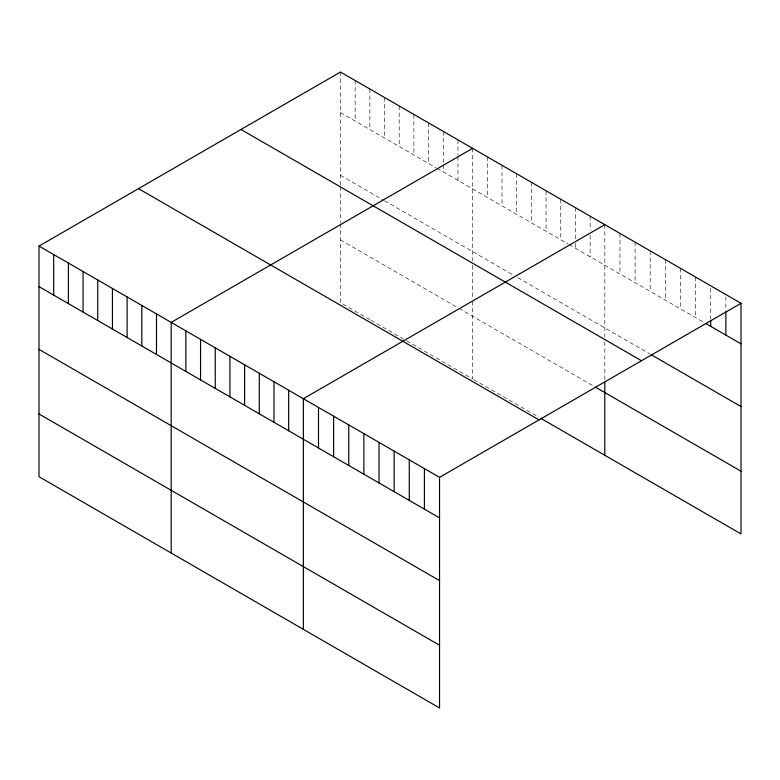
<?xml version="1.0" encoding="UTF-8"?>
<svg xmlns="http://www.w3.org/2000/svg" width="780" height="780" viewBox="0 0 780 780"><rect width="100%" height="100%" fill="white"/><g stroke="black" fill="none" stroke-linecap="round" stroke-linejoin="round"><path stroke-width="0.58" stroke-dasharray="3.9 2.92" d="M340.46 72.043L340.46 185.698M340.46 112.583L435.923 167.7M436.966 168.304L568.103 244.013M569.146 244.618L704.681 322.871M340.46 175.305L383.468 200.138M384.52 200.743L513.552 275.243M517.745 277.67L650.208 354.139M340.46 239.938L457.948 307.769M459.001 308.373L593.278 385.905M369.827 319.625L340.46 302.66L340.46 223.782M370.88 320.229L405.493 340.216M406.546 340.821L472.631 378.973L472.631 301.246M473.684 379.577L538.726 417.134M725.868 296.946L725.868 310.06M710.736 288.21L710.736 319.205M695.604 277.085L695.604 317.626M680.472 268.349L680.472 308.89M665.34 259.613L665.34 300.154M650.208 250.877L650.208 291.418M635.076 242.141L635.076 282.682M619.944 233.405L619.944 273.946M604.812 224.669L604.812 337.165M604.812 341.786L604.812 379.87M590.129 216.187L590.129 230.5M590.129 235.268L590.129 256.727M575.445 207.704L575.445 238.709M575.445 243.477L575.445 248.255M560.752 199.232L560.752 239.772M546.068 190.749L546.068 231.29M531.385 182.267L531.385 222.817M516.692 173.794L516.692 214.334M502.008 165.311L502.008 205.852M487.325 156.829L487.325 197.379M472.631 148.356L472.631 260.851M472.631 265.473L472.631 298.935M457.948 139.874L457.948 155.376M457.948 156.566L457.948 180.414M443.264 131.391L443.264 163.595M443.264 164.785L443.264 171.941M428.571 122.918L428.571 163.459M413.887 114.436L413.887 154.976M399.204 105.953L399.204 146.503M384.52 97.481L384.52 138.021M369.827 88.998L369.827 129.538M355.144 80.516L355.144 121.066M340.46 186.849L340.46 222.622"/><path stroke-width="1.17" d="M39 246.08L439.54 477.34L439.54 707.957L39 476.707L39 246.08L340.46 72.043L741 303.293L741 533.92L540.823 418.343M472.631 148.356L171.181 322.394L171.181 553.02M604.812 224.669L303.361 398.707L303.361 629.333M439.54 477.34L741 303.293M705.695 323.447L741 343.834M651.222 354.724L741 406.565M240.971 129.48L641.521 360.731M595.374 387.114L741 471.188M138.479 188.653L539.029 419.903M39 286.63L439.54 517.881M39 349.352L439.54 580.603M39 413.985L439.54 645.236M725.868 311.249L725.868 335.098M710.736 320.404L710.736 326.362M604.812 382.18L604.812 455.286M424.408 468.604L424.408 509.145M409.285 459.869L409.285 500.409M394.154 451.132L394.154 491.673M379.022 442.397L379.022 482.937M363.889 433.66L363.889 474.201M348.757 424.924L348.757 465.465M333.625 416.188L333.625 456.729M318.494 407.443L318.494 447.993M288.668 390.234L288.668 430.774M273.985 381.752L273.985 422.292M259.301 373.269L259.301 413.819M244.608 364.796L244.608 405.337M229.924 356.314L229.924 396.854M215.241 347.831L215.241 388.381M200.557 339.358L200.557 379.899M185.864 330.876L185.864 371.416M156.497 313.921L156.497 354.461M141.804 305.438L141.804 345.979M127.12 296.956L127.12 337.506M112.437 288.483L112.437 329.023M97.744 280L97.744 320.541M83.06 271.518L83.06 312.068M68.377 263.045L68.377 303.586M53.684 254.563L53.684 295.103"/></g></svg>
